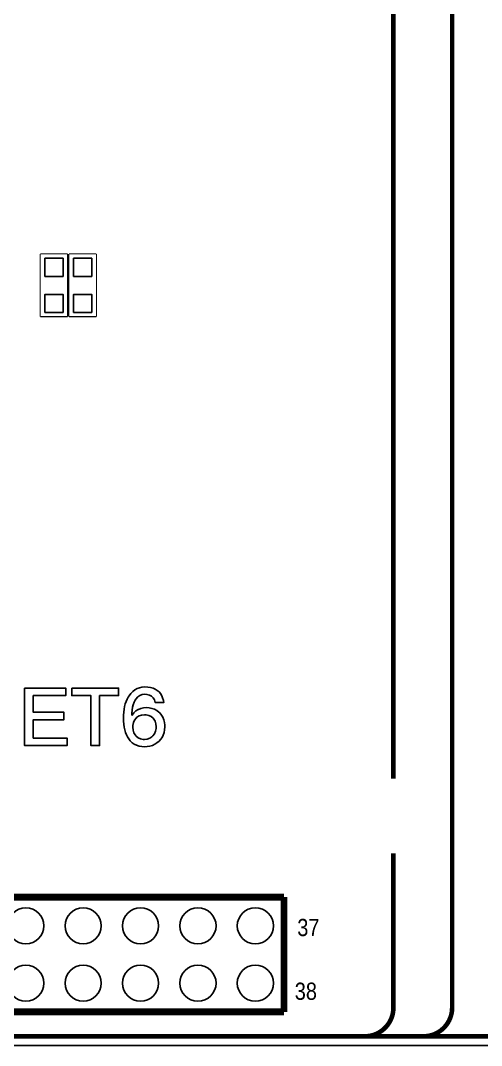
# Model space of a CAD drawing. Extents: x -6 to 176, y 0 to 129.
# Drawn here: x 96.69 to 117.09, y 0 to 45.38 of the extents above; entities that cross this region are included whole.
import ezdxf

# ---------------------------------------------------------------- set-up
doc = ezdxf.new("R2010")
doc.units = 0
for name, color, linetype in [('BG_OUTLINE', 3, 'CONTINUOUS'), ('BG_SILKSCREEN_TOP', 85, 'CONTINUOUS'), ('PG_SILKSCREEN_TOP', 85, 'CONTINUOUS'), ('PIN_TOP', 69, 'CONTINUOUS')]:
    doc.layers.add(name, color=color, linetype=linetype)

msp = doc.modelspace()

# ---------------------------------------------------------------- linework, layer by layer
at = {"layer": 'BG_OUTLINE'}
msp.add_lwpolyline([(0, 2.54, 0.414214), (2.54, 0), (173.459902, 0, 0.414214), (175.999902, 2.54), (175.999902, 122.460004, 0.414214), (173.459902, 125.000004), (2.54, 125.000004, 0.414214), (0, 122.460004)], format="xyb", close=True, dxfattribs=at)
at = {"layer": 'BG_SILKSCREEN_TOP', "const_width": 0.2032}
for points in [[(113.195862, 0.4064), (117.730016, 0.4064, 0.414214), (119.000016, 1.6764), (119.000016, 111.633)], [(60.169552, 0.4064), (114.525552, 0.4064, 0.414214), (115.795552, 1.6764), (115.795552, 91.399106, 0.414214), (114.525552, 92.669106), (108.077, 92.669106)], [(113.195862, 11.811), (113.195862, 83.4517, 0.414214), (111.925862, 84.7217), (64.065912, 84.7217, 0.414214), (62.795912, 83.4517)], [(62.795912, 83.4517), (62.795912, 1.6764, 0.414214), (64.065912, 0.4064), (111.925862, 0.4064, 0.414214), (113.195862, 1.6764), (113.195862, 8.509)]]:
    msp.add_lwpolyline(points, format="xyb", dxfattribs=at)
at = {"layer": 'BG_SILKSCREEN_TOP'}
for points in [[(96.871028, 15.823946), (96.871028, 13.280644), (98.754946, 13.280644), (98.754946, 13.61186), (97.257616, 13.61186), (97.257616, 14.420596), (98.610166, 14.420596), (98.610166, 14.751812), (97.257616, 14.751812), (97.257616, 15.49273), (98.694748, 15.49273), (98.694748, 15.823946)], [(98.955098, 15.823946), (98.955098, 15.49273), (99.803966, 15.49273), (99.803966, 13.280644), (100.18903, 13.280644), (100.18903, 15.49273), (101.034596, 15.49273), (101.034596, 15.823946)], [(101.247194, 14.622526), (101.258116, 14.756384), (101.275134, 14.885924), (101.298248, 15.00759), (101.328982, 15.121636), (101.365812, 15.230856), (101.410516, 15.332456), (101.459792, 15.426436), (101.496876, 15.48511), (101.573838, 15.58671), (101.65715, 15.67307), (101.747828, 15.74546), (101.846634, 15.800832), (101.951282, 15.83944), (102.065328, 15.864078), (102.18547, 15.873222), (102.194614, 15.873222), (102.327202, 15.867126), (102.447344, 15.848584), (102.558342, 15.819374), (102.656894, 15.777718), (102.744524, 15.722346), (102.820216, 15.656052), (102.886256, 15.57909), (102.940358, 15.488158), (102.98176, 15.386558), (103.014272, 15.270988), (103.029512, 15.18158), (102.652068, 15.18158), (102.616762, 15.300198), (102.56139, 15.395702), (102.487476, 15.468092), (102.39502, 15.518892), (102.284022, 15.546578), (102.190042, 15.552928), (102.075996, 15.538958), (101.971348, 15.498826), (101.880416, 15.432786), (101.800406, 15.338806), (101.770942, 15.292578), (101.718618, 15.197074), (101.676962, 15.090648), (101.646228, 14.975078), (101.626162, 14.850364), (101.618542, 14.716252), (101.618542, 14.676374), (101.62159, 14.630146), (101.63556, 14.630146), (101.710998, 14.731746), (101.798882, 14.813534), (101.898958, 14.876526), (101.906578, 14.879574), (102.009702, 14.922754), (102.12832, 14.948916), (102.25786, 14.958314), (102.38867, 14.95044), (102.508812, 14.927326), (102.61981, 14.888972), (102.72141, 14.83487), (102.812342, 14.764004), (102.855522, 14.722602), (102.927912, 14.63167), (102.984808, 14.531594), (103.029512, 14.423644), (103.058976, 14.30655), (103.074216, 14.180312), (103.07574, 14.106398), (103.06812, 13.978382), (103.04653, 13.860018), (103.007922, 13.747496), (102.955598, 13.644118), (102.88778, 13.550138), (102.823264, 13.479526), (102.730808, 13.400786), (102.630732, 13.337794), (102.52583, 13.288264), (102.411784, 13.254482), (102.293166, 13.234416), (102.190042, 13.229844), (102.060756, 13.237464), (101.940614, 13.259054), (101.828092, 13.294614), (101.726492, 13.34389), (101.634036, 13.406882), (101.5492, 13.485622), (101.479858, 13.571728), (101.422962, 13.659612), (101.37521, 13.755116), (101.333554, 13.860018), (101.301296, 13.970762), (101.275134, 14.090904), (101.258116, 14.220444), (101.247194, 14.355826), (101.244146, 14.480794)], [(102.179374, 14.643862), (102.051358, 14.63167), (101.938836, 14.594586), (101.843332, 14.534642), (101.803454, 14.49451), (101.735636, 14.403578), (101.690932, 14.297406), (101.667818, 14.17574), (101.66477, 14.095476), (101.675438, 13.964666), (101.70795, 13.849096), (101.763322, 13.750544), (101.806502, 13.699744), (101.894386, 13.62583), (101.999034, 13.576554), (102.119176, 13.55344), (102.176072, 13.550138), (102.302564, 13.564108), (102.413308, 13.601192), (102.507288, 13.665708), (102.548944, 13.707364), (102.61981, 13.804392), (102.666038, 13.910818), (102.690676, 14.029436), (102.695248, 14.106398), (102.68458, 14.238732), (102.650544, 14.354302), (102.595172, 14.45133), (102.556564, 14.49451), (102.468934, 14.568424), (102.365556, 14.616176), (102.245414, 14.640814)]]:
    msp.add_lwpolyline(points, close=True, dxfattribs=at)
at = {"layer": 'BG_SILKSCREEN_TOP', "const_width": 0.2032}
msp.add_lwpolyline([(62.795912, 0.4064), (113.195862, 0.4064)], dxfattribs=at)
at = {"layer": 'PG_SILKSCREEN_TOP'}
for points, const_width in [([(97.5614, 32.2707), (97.5614, 35.052)], 0.0508), ([(97.5614, 35.052), (98.7806, 35.052)], 0.0508), ([(98.7806, 35.052), (98.7806, 32.2707)], 0.0508), ([(98.8314, 32.2707), (98.8314, 35.052)], 0.0508), ([(98.8314, 35.052), (100.0506, 35.052)], 0.0508), ([(100.0506, 35.052), (100.0506, 32.2707)], 0.0508), ([(98.7806, 32.2707), (97.5614, 32.2707)], 0.0508), ([(100.0506, 32.2707), (98.8314, 32.2707)], 0.0508), ([(67.714368, 6.569964), (108.354368, 6.569964)], 0.3048), ([(108.354368, 6.569964), (108.354368, 1.489964)], 0.3048), ([(108.354368, 1.489964), (67.714368, 1.489964)], 0.3048)]:
    msp.add_lwpolyline(points, dxfattribs=dict(at, const_width=const_width))
at = {"layer": 'PIN_TOP'}
for points in [[(98.57105, 34.054796), (97.77095, 34.054796), (97.77095, 34.854896), (98.57105, 34.854896)], [(99.84105, 34.054796), (99.04095, 34.054796), (99.04095, 34.854896), (99.84105, 34.854896)], [(98.57105, 32.45485), (97.77095, 32.45485), (97.77095, 33.25495), (98.57105, 33.25495)], [(99.84105, 32.45485), (99.04095, 32.45485), (99.04095, 33.25495), (99.84105, 33.25495)]]:
    msp.add_lwpolyline(points, close=True, dxfattribs=at)
for centre in [(96.924368, 5.299964), (99.464368, 5.299964), (102.004368, 5.299964), (104.544368, 5.299964), (107.084368, 5.299964), (96.924368, 2.759964), (99.464368, 2.759964), (102.004368, 2.759964), (104.544368, 2.759964), (107.084368, 2.759964)]:
    msp.add_circle(centre, 0.799973, dxfattribs=at)

# ---------------------------------------------------------------- texts
at = {"layer": 'BG_SILKSCREEN_TOP', "width": 0.866667}
for s, p in [('37', (108.939838, 4.844034)), ('38', (108.828332, 2.022348))]:
    msp.add_text(s, height=0.762, dxfattribs=at).set_placement(p)

doc.saveas('drawing.dxf')
